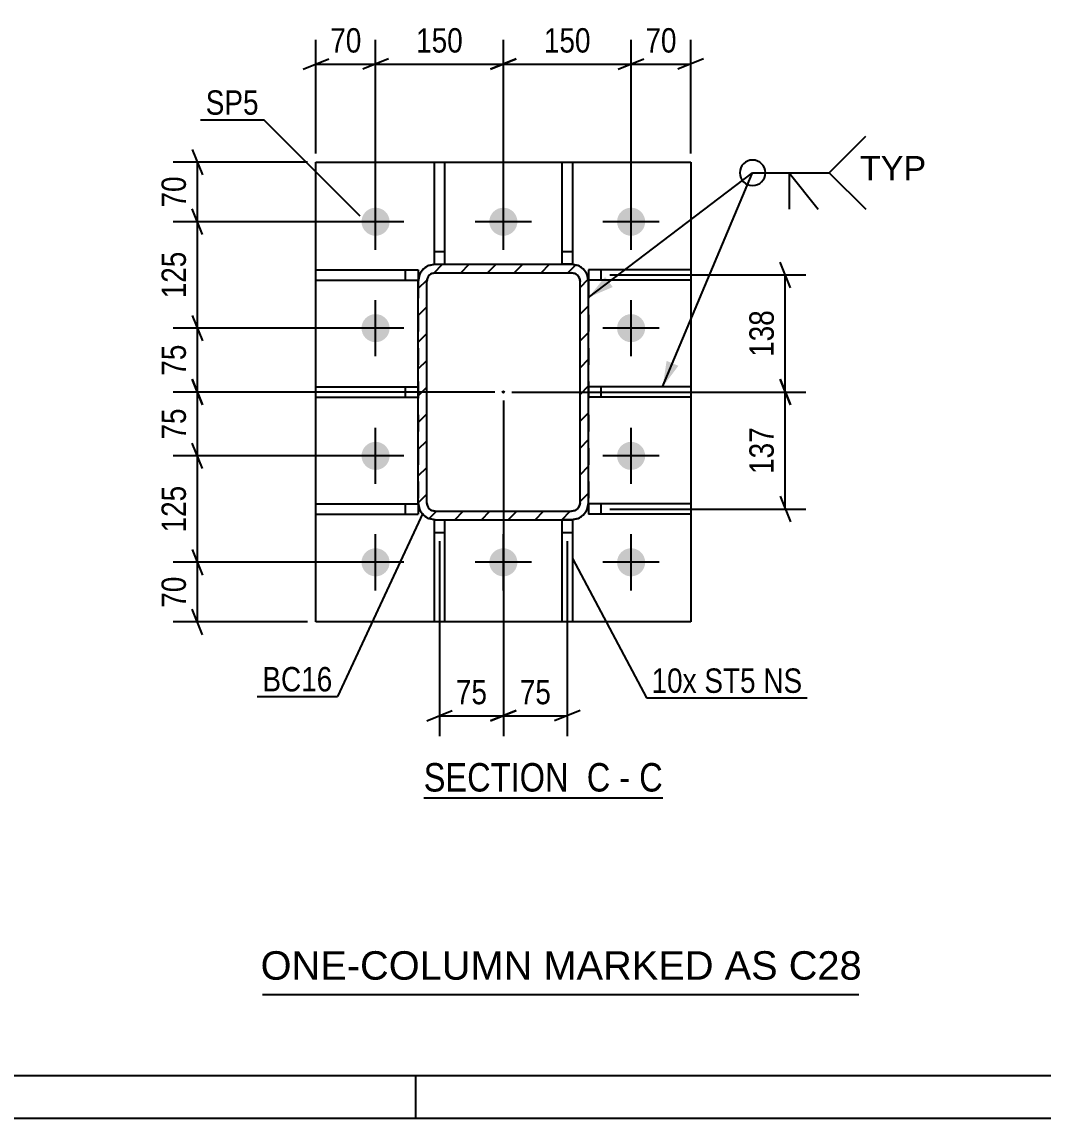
# Model space of a CAD drawing. Header units: millimetres. Extents: x -130 to 464, y -182 to 238.
# Drawn here: x -2.5 to 117.4, y -181.9 to -53.2 of the extents above; entities that cross this region are included whole.
import ezdxf

# ---------------------------------------------------------------- set-up
doc = ezdxf.new("R2010")
doc.units = ezdxf.units.MM
doc.linetypes.add('DXK_LINE_DOT2', pattern=[3.9198, 1.9599, -1.9599])
doc.linetypes.add('DXK_LINE_DOT3', pattern=[5.9187, 2.979, -0.9799, 0.9799, -0.9799])
doc.styles.add('Arial', font='ARIAL.TTF', dxfattribs={"height": 0.2})
doc.styles.add('Arial Narrow', font='ARIALN.TTF', dxfattribs={"height": 0.2})

# ---------------------------------------------------------------- blocks, each defined once
blk = doc.blocks.new('Unknown-284928763-1134')
at = {"color": 5, "linetype": 'Continuous'}
for p, q in [((-125.21, -176.93), (458.79, -176.93)), ((43.79, -181.93), (43.79, -176.93)), ((-130.21, -181.93), (463.79, -181.93))]:
    blk.add_line(p, q, dxfattribs=at)
blk = doc.blocks.new('Unknown-284928763-13 - 2432')
at = {"color": 6, "linetype": 'Continuous'}
blk.add_line((44.71, -144.33), (72.78, -144.33), dxfattribs=at)
at = {"color": 0, "linetype": 'Continuous'}
for points in [[(62.81, -143.58), (62.81, -140.08), (44.71, -140.08), (44.71, -143.58)], [(66.63, -143.58), (66.63, -140.08), (63.86, -140.08), (63.86, -143.58)], [(68.96, -143.58), (68.96, -140.08), (67.68, -140.08), (67.68, -143.58)], [(72.78, -143.58), (72.78, -140.08), (70.01, -140.08), (70.01, -143.58)]]:
    blk.add_wipeout(points, dxfattribs=at)
at = {"color": 7, "linetype": 'Continuous', "style": 'Arial Narrow'}
for s, p in [('SECTION ', (44.71, -143.58)), ('C', (63.86, -143.58)), ('C', (70.01, -143.58)), ('-', (67.68, -143.58))]:
    blk.add_text(s, height=3.34, dxfattribs=at).set_placement(p)
blk = doc.blocks.new('Part-284928763-2529 - 2432')
at = {"color": 2, "linetype": 'Continuous'}
for p, q in [((45.96, -81.66), (45.96, -69.66)), ((45.96, -69.66), (47.16, -69.66)), ((47.16, -69.66), (47.16, -81.66)), ((45.96, -81.66), (46.07, -81.66))]:
    blk.add_line(p, q, dxfattribs=at)
at = {"color": 7, "linetype": 'DXK_LINE_DOT2'}
for p, q in [((45.96, -80.16), (47.16, -80.16)), ((46.07, -81.66), (47.16, -81.66))]:
    blk.add_line(p, q, dxfattribs=at)
blk = doc.blocks.new('Part-284928763-2469 - 2432')
at = {"linetype": 'Continuous'}
h = blk.add_hatch(dxfattribs=at)
h.set_pattern_fill('', scale=0.7, style=0, pattern_type=0)
h.set_pattern_definition([(45, (44.0643, -109.6592), (-1.57154, 1.57154), [])])
h.paths.add_polyline_path([(44.06, -83.66), (44.06, -109.66), (44.22, -110.42), (44.65, -111.07), (45.3, -111.51), (46.06, -111.66), (62.06, -111.66), (62.83, -111.51), (63.48, -111.07), (63.91, -110.42), (64.06, -109.66), (64.06, -83.66), (63.91, -82.89), (63.48, -82.24), (62.83, -81.81), (62.06, -81.66), (46.06, -81.66), (45.3, -81.81), (44.65, -82.24), (44.22, -82.89)])
h.paths.add_polyline_path([(45.36, -82.95), (45.68, -82.74), (46.06, -82.66), (62.06, -82.66), (62.45, -82.74), (62.77, -82.95), (62.99, -83.28), (63.06, -83.66), (63.06, -109.66), (62.99, -110.04), (62.77, -110.37), (62.45, -110.58), (62.06, -110.66), (46.06, -110.66), (45.68, -110.58), (45.36, -110.37), (45.14, -110.04), (45.06, -109.66), (45.06, -83.66), (45.14, -83.28)])
blk.add_hatch(color=246, dxfattribs=at).paths.add_polyline_path([(54.06, -96.76, -1), (54.06, -96.56, -1)])
at = {"color": 7, "linetype": 'DXK_LINE_DOT2'}
for p, q in [((45.3, -81.81), (46.06, -81.66)), ((46.06, -81.66), (62.06, -81.66)), ((62.06, -81.66), (62.83, -81.81)), ((44.06, -83.66), (44.22, -82.89)), ((44.06, -83.66), (44.06, -109.66)), ((45.14, -83.28), (45.06, -83.66)), ((45.06, -109.66), (45.06, -83.66)), ((46.06, -82.66), (45.68, -82.74)), ((46.06, -82.66), (62.06, -82.66)), ((62.45, -82.74), (62.06, -82.66)), ((63.06, -83.66), (62.99, -83.28)), ((63.06, -109.66), (63.06, -83.66)), ((63.91, -82.89), (64.06, -83.66)), ((64.06, -83.66), (64.06, -109.66)), ((44.22, -110.42), (44.06, -109.66)), ((45.06, -109.66), (45.14, -110.04)), ((45.68, -110.58), (46.06, -110.66)), ((46.06, -110.66), (62.06, -110.66)), ((62.06, -110.66), (62.45, -110.58)), ((62.99, -110.04), (63.06, -109.66)), ((64.06, -109.66), (63.91, -110.42)), ((46.06, -111.66), (45.3, -111.51)), ((46.06, -111.66), (62.06, -111.66)), ((62.83, -111.51), (62.06, -111.66))]:
    blk.add_line(p, q, dxfattribs=at)
at = {"color": 2, "linetype": 'Continuous'}
for p, q in [((46.06, -81.66), (45.3, -81.81)), ((46.06, -81.66), (62.06, -81.66)), ((62.83, -81.81), (62.06, -81.66)), ((44.22, -82.89), (44.06, -83.66)), ((44.06, -109.66), (44.06, -83.66)), ((45.06, -83.66), (45.14, -83.28)), ((45.06, -109.66), (45.06, -83.66)), ((45.68, -82.74), (46.06, -82.66)), ((46.06, -82.66), (62.06, -82.66)), ((62.06, -82.66), (62.45, -82.74)), ((62.99, -83.28), (63.06, -83.66)), ((63.06, -109.66), (63.06, -83.66)), ((64.06, -83.66), (63.91, -82.89)), ((64.06, -109.66), (64.06, -83.66)), ((44.06, -109.66), (44.22, -110.42)), ((45.14, -110.04), (45.06, -109.66)), ((46.06, -110.66), (45.68, -110.58)), ((46.06, -110.66), (62.06, -110.66)), ((62.45, -110.58), (62.06, -110.66)), ((63.06, -109.66), (62.99, -110.04)), ((63.91, -110.42), (64.06, -109.66)), ((45.3, -111.51), (46.06, -111.66)), ((46.06, -111.66), (62.06, -111.66)), ((62.06, -111.66), (62.83, -111.51))]:
    blk.add_line(p, q, dxfattribs=at)
at = {"color": 7, "linetype": 'DXK_LINE_DOT3'}
blk.add_line((54.06, -96.66), (54.06, -96.66), dxfattribs=at)
at = {"color": 246, "linetype": 'DXK_LINE_DOT2'}
blk.add_line((54.06, -96.66), (54.06, -96.66), dxfattribs=at)
at = {"color": 246, "linetype": 'Continuous'}
blk.add_circle((54.06, -96.66), 0.1, dxfattribs=at)
at = {"color": 7, "linetype": 'DXK_LINE_DOT2'}
for centre, radius, start, end in [((46.06, -83.66), 2, 112.5, 157.5), ((62.06, -83.66), 2, 22.5, 67.5), ((46.06, -83.66), 1, 112.5, 157.5), ((62.06, -83.66), 1, 22.5, 67.5), ((46.06, -109.66), 2, 202.5, 247.5), ((46.06, -109.66), 1, 202.5, 247.5), ((62.06, -109.66), 1, 292.5, 337.5), ((62.06, -109.66), 2, 292.5, 337.5)]:
    blk.add_arc(centre, radius, start, end, dxfattribs=at)
at = {"color": 2, "linetype": 'Continuous'}
for centre, radius, start, end in [((46.06, -83.66), 2, 112.5, 157.5), ((62.06, -83.66), 2, 22.5, 67.5), ((46.06, -83.66), 1, 112.5, 157.5), ((62.06, -83.66), 1, 22.5, 67.5), ((46.06, -109.66), 2, 202.5, 247.5), ((46.06, -109.66), 1, 202.5, 247.5), ((62.06, -109.66), 1, 292.5, 337.5), ((62.06, -109.66), 2, 292.5, 337.5)]:
    blk.add_arc(centre, radius, start, end, dxfattribs=at)
blk = doc.blocks.new('Part-284928763-2524 - 2432')
at = {"color": 2, "linetype": 'Continuous'}
for p, q in [((60.96, -81.66), (60.96, -69.66)), ((60.96, -69.66), (62.16, -69.66)), ((62.16, -69.66), (62.16, -81.66)), ((62.16, -81.66), (62.06, -81.66))]:
    blk.add_line(p, q, dxfattribs=at)
at = {"color": 7, "linetype": 'DXK_LINE_DOT2'}
for p, q in [((60.96, -80.16), (62.16, -80.16)), ((62.06, -81.66), (60.96, -81.66))]:
    blk.add_line(p, q, dxfattribs=at)
blk = doc.blocks.new('Part-284928763-2476 - 2432')
at = {"color": 2, "linetype": 'Continuous'}
for p, q in [((32.06, -123.66), (32.06, -69.66)), ((32.06, -69.66), (76.06, -69.66)), ((76.06, -69.66), (76.06, -123.66)), ((76.06, -123.66), (32.06, -123.66))]:
    blk.add_line(p, q, dxfattribs=at)
blk = doc.blocks.new('Part-284928763-2514 - 2432')
at = {"color": 2, "linetype": 'Continuous'}
for p, q in [((60.96, -123.66), (60.96, -111.66)), ((62.07, -111.66), (62.16, -111.66)), ((62.16, -111.66), (62.16, -123.66)), ((62.16, -123.66), (60.96, -123.66))]:
    blk.add_line(p, q, dxfattribs=at)
at = {"color": 7, "linetype": 'DXK_LINE_DOT2'}
for p, q in [((62.16, -111.66), (60.96, -111.66)), ((60.96, -113.16), (62.16, -113.16))]:
    blk.add_line(p, q, dxfattribs=at)
blk = doc.blocks.new('Part-284928763-2519 - 2432')
at = {"color": 2, "linetype": 'Continuous'}
for p, q in [((45.96, -111.66), (46.06, -111.66)), ((45.96, -123.66), (45.96, -111.66)), ((47.16, -111.66), (47.16, -123.66)), ((47.16, -123.66), (45.96, -123.66))]:
    blk.add_line(p, q, dxfattribs=at)
at = {"color": 7, "linetype": 'DXK_LINE_DOT2'}
for p, q in [((45.96, -111.66), (47.16, -111.66)), ((45.96, -113.16), (47.16, -113.16))]:
    blk.add_line(p, q, dxfattribs=at)
blk = doc.blocks.new('Part-284928763-2534 - 2432')
at = {"color": 2, "linetype": 'Continuous'}
for p, q in [((32.06, -97.26), (32.06, -96.06)), ((32.06, -96.06), (44.06, -96.06)), ((32.06, -97.26), (44.06, -97.26))]:
    blk.add_line(p, q, dxfattribs=at)
at = {"color": 7, "linetype": 'DXK_LINE_DOT2'}
for p, q in [((42.56, -97.26), (42.56, -96.06)), ((44.06, -96.06), (44.06, -97.26))]:
    blk.add_line(p, q, dxfattribs=at)
blk = doc.blocks.new('Part-284928763-2539 - 2432')
at = {"color": 2, "linetype": 'Continuous'}
for p, q in [((32.06, -83.51), (32.06, -82.31)), ((32.06, -82.31), (44.06, -82.31)), ((44.06, -82.31), (44.06, -83.51)), ((32.06, -83.51), (44.06, -83.51))]:
    blk.add_line(p, q, dxfattribs=at)
at = {"color": 7, "linetype": 'DXK_LINE_DOT2'}
blk.add_line((42.56, -83.51), (42.56, -82.31), dxfattribs=at)
blk = doc.blocks.new('Part-284928763-2544 - 2432')
at = {"color": 2, "linetype": 'Continuous'}
for p, q in [((32.06, -111.01), (32.06, -109.81)), ((32.06, -109.81), (44.06, -109.81)), ((44.06, -109.81), (44.06, -111.01)), ((32.06, -111.01), (44.06, -111.01))]:
    blk.add_line(p, q, dxfattribs=at)
at = {"color": 7, "linetype": 'DXK_LINE_DOT2'}
blk.add_line((42.56, -111.01), (42.56, -109.81), dxfattribs=at)
blk = doc.blocks.new('Part-284928763-2549 - 2432')
at = {"color": 2, "linetype": 'Continuous'}
for p, q in [((76.06, -96.06), (64.06, -96.06)), ((76.06, -96.06), (76.06, -97.26)), ((76.06, -97.26), (64.06, -97.26))]:
    blk.add_line(p, q, dxfattribs=at)
at = {"color": 7, "linetype": 'DXK_LINE_DOT2'}
for p, q in [((64.06, -96.06), (64.06, -97.26)), ((65.56, -97.26), (65.56, -96.06))]:
    blk.add_line(p, q, dxfattribs=at)
blk = doc.blocks.new('Part-284928763-2554 - 2432')
at = {"color": 2, "linetype": 'Continuous'}
for p, q in [((76.06, -82.31), (64.06, -82.31)), ((64.06, -82.31), (64.06, -83.51)), ((76.06, -82.31), (76.06, -83.51)), ((76.06, -83.51), (64.06, -83.51))]:
    blk.add_line(p, q, dxfattribs=at)
at = {"color": 7, "linetype": 'DXK_LINE_DOT2'}
blk.add_line((65.56, -83.51), (65.56, -82.31), dxfattribs=at)
blk = doc.blocks.new('Part-284928763-2559 - 2432')
at = {"color": 2, "linetype": 'Continuous'}
for p, q in [((76.06, -109.81), (64.06, -109.81)), ((64.06, -109.81), (64.06, -111.01)), ((76.06, -109.81), (76.06, -111.01)), ((76.06, -111.01), (64.06, -111.01))]:
    blk.add_line(p, q, dxfattribs=at)
at = {"color": 7, "linetype": 'DXK_LINE_DOT2'}
blk.add_line((65.56, -111.01), (65.56, -109.81), dxfattribs=at)
blk = doc.blocks.new('Bolt-284928763-2573 - 2432')
at = {"linetype": 'Continuous'}
for points in [[(37.41, -76.66, -1), (40.71, -76.66, -1)], [(52.41, -76.66, -1), (55.71, -76.66, -1)], [(67.41, -76.66, -1), (70.71, -76.66, -1)], [(37.41, -89.16, -1), (40.71, -89.16, -1)], [(67.41, -89.16, -1), (70.71, -89.16, -1)], [(37.41, -104.16, -1), (40.71, -104.16, -1)], [(67.41, -104.16, -1), (70.71, -104.16, -1)], [(37.41, -116.66, -1), (40.71, -116.66, -1)], [(52.41, -116.66, -1), (55.71, -116.66, -1)], [(67.41, -116.66, -1), (70.71, -116.66, -1)]]:
    blk.add_hatch(color=1, dxfattribs=at).paths.add_polyline_path(points)
at = {"color": 1, "linetype": 'Continuous'}
for p, q in [((39.06, -79.96), (39.06, -73.36)), ((54.06, -79.96), (54.06, -73.36)), ((69.06, -79.96), (69.06, -73.36)), ((42.36, -76.66), (35.76, -76.66)), ((57.36, -76.66), (50.76, -76.66)), ((72.36, -76.66), (65.76, -76.66)), ((39.06, -92.46), (39.06, -85.86)), ((69.06, -92.46), (69.06, -85.86)), ((42.36, -89.16), (35.76, -89.16)), ((72.36, -89.16), (65.76, -89.16)), ((39.06, -107.46), (39.06, -100.86)), ((69.06, -107.46), (69.06, -100.86)), ((42.36, -104.16), (35.76, -104.16)), ((72.36, -104.16), (65.76, -104.16)), ((39.06, -119.96), (39.06, -113.36)), ((54.06, -119.96), (54.06, -113.36)), ((69.06, -119.96), (69.06, -113.36)), ((42.36, -116.66), (35.76, -116.66)), ((57.36, -116.66), (50.76, -116.66)), ((72.36, -116.66), (65.76, -116.66))]:
    blk.add_line(p, q, dxfattribs=at)
blk = doc.blocks.new('StraightDimension-284928763-4409 - 2432')
at = {"color": 7, "linetype": 'Continuous'}
for p, q in [((17.54, -68.16), (18.74, -71.16)), ((31.06, -69.66), (15.29, -69.66)), ((18.14, -76.66), (18.14, -69.66)), ((18.74, -78.16), (17.54, -75.16)), ((38.06, -76.66), (15.29, -76.66))]:
    blk.add_line(p, q, dxfattribs=at)
at = {"color": 0}
blk.add_wipeout([(17.39, -70.73), (13.19, -70.73), (13.19, -75.59), (17.39, -75.59)], dxfattribs=at)
at = {"color": 3, "style": 'Arial Narrow'}
blk.add_text('70', height=2.863, rotation=90.0002, dxfattribs=at).set_placement((16.79, -74.99))
blk = doc.blocks.new('StraightDimension-284928763-4496 - 2432')
at = {"color": 7, "linetype": 'Continuous'}
for p, q in [((39.06, -75.66), (39.06, -55.29)), ((54.06, -75.66), (54.06, -55.29)), ((40.56, -57.54), (37.56, -58.74)), ((52.56, -58.74), (55.56, -57.54)), ((39.06, -58.14), (54.06, -58.14))]:
    blk.add_line(p, q, dxfattribs=at)
at = {"color": 0}
blk.add_wipeout([(49.91, -57.39), (49.91, -53.19), (43.22, -53.19), (43.22, -57.39)], dxfattribs=at)
at = {"color": 3, "style": 'Arial Narrow'}
blk.add_text('150', height=2.863, dxfattribs=at).set_placement((43.82, -56.79))
blk = doc.blocks.new('StraightDimension-284928763-4410 - 2432')
at = {"color": 7, "linetype": 'Continuous'}
for p, q in [((18.74, -78.16), (17.54, -75.16)), ((38.06, -76.66), (15.29, -76.66)), ((18.14, -89.16), (18.14, -76.66)), ((17.54, -87.66), (18.74, -90.66)), ((38.06, -89.16), (15.29, -89.16))]:
    blk.add_line(p, q, dxfattribs=at)
at = {"color": 0}
blk.add_wipeout([(17.39, -79.57), (13.19, -79.57), (13.19, -86.25), (17.39, -86.25)], dxfattribs=at)
at = {"color": 3, "style": 'Arial Narrow'}
blk.add_text('125', height=2.863, rotation=90.0002, dxfattribs=at).set_placement((16.79, -85.65))
blk = doc.blocks.new('StraightDimension-284928763-2651 - 2432')
at = {"color": 7, "linetype": 'Continuous'}
for p, q in [((32.06, -68.66), (32.06, -55.29)), ((39.06, -75.66), (39.06, -55.29)), ((30.56, -58.74), (33.56, -57.54)), ((40.56, -57.54), (37.56, -58.74)), ((32.06, -58.14), (39.06, -58.14))]:
    blk.add_line(p, q, dxfattribs=at)
at = {"color": 0}
blk.add_wipeout([(37.99, -57.39), (37.99, -53.19), (33.14, -53.19), (33.14, -57.39)], dxfattribs=at)
at = {"color": 3, "style": 'Arial Narrow'}
blk.add_text('70', height=2.863, dxfattribs=at).set_placement((33.74, -56.79))
blk = doc.blocks.new('StraightDimension-284928763-4498 - 2432')
at = {"color": 7, "linetype": 'Continuous'}
for p, q in [((54.06, -75.66), (54.06, -55.29)), ((69.06, -75.66), (69.06, -55.29)), ((55.56, -57.54), (52.56, -58.74)), ((67.56, -58.74), (70.56, -57.54)), ((54.06, -58.14), (69.06, -58.14))]:
    blk.add_line(p, q, dxfattribs=at)
at = {"color": 0}
blk.add_wipeout([(64.91, -57.39), (64.91, -53.19), (58.22, -53.19), (58.22, -57.39)], dxfattribs=at)
at = {"color": 3, "style": 'Arial Narrow'}
blk.add_text('150', height=2.863, dxfattribs=at).set_placement((58.82, -56.79))
blk = doc.blocks.new('StraightDimension-284928763-2639 - 2432')
at = {"color": 7, "linetype": 'Continuous'}
for p, q in [((54.06, -97.66), (54.06, -137.08)), ((46.56, -114.16), (46.56, -137.08)), ((45.06, -135.28), (48.06, -134.08)), ((46.56, -134.68), (54.06, -134.68)), ((55.56, -134.08), (52.56, -135.28))]:
    blk.add_line(p, q, dxfattribs=at)
at = {"color": 0}
blk.add_wipeout([(52.74, -133.93), (52.74, -129.73), (47.89, -129.73), (47.89, -133.93)], dxfattribs=at)
at = {"color": 3, "style": 'Arial Narrow'}
blk.add_text('75', height=2.863, dxfattribs=at).set_placement((48.49, -133.33))
blk = doc.blocks.new('StraightDimension-284928763-4411 - 2432')
at = {"color": 7, "linetype": 'Continuous'}
for p, q in [((17.54, -87.66), (18.74, -90.66)), ((38.06, -89.16), (15.29, -89.16)), ((18.14, -96.66), (18.14, -89.16)), ((18.74, -98.16), (17.54, -95.16)), ((53.06, -96.66), (15.29, -96.66))]:
    blk.add_line(p, q, dxfattribs=at)
at = {"color": 0}
blk.add_wipeout([(17.39, -90.48), (13.19, -90.48), (13.19, -95.34), (17.39, -95.34)], dxfattribs=at)
at = {"color": 3, "style": 'Arial Narrow'}
blk.add_text('75', height=2.863, rotation=90.0002, dxfattribs=at).set_placement((16.79, -94.74))
blk = doc.blocks.new('StraightDimension-284928763-2632 - 2432')
at = {"color": 7, "linetype": 'Continuous'}
for p, q in [((54.06, -97.66), (54.06, -137.08)), ((61.56, -114.16), (61.56, -137.08)), ((52.56, -135.28), (55.56, -134.08)), ((54.06, -134.68), (61.56, -134.68)), ((63.06, -134.08), (60.06, -135.28))]:
    blk.add_line(p, q, dxfattribs=at)
at = {"color": 0}
blk.add_wipeout([(60.24, -133.93), (60.24, -129.73), (55.39, -129.73), (55.39, -133.93)], dxfattribs=at)
at = {"color": 3, "style": 'Arial Narrow'}
blk.add_text('75', height=2.863, dxfattribs=at).set_placement((55.99, -133.33))
blk = doc.blocks.new('StraightDimension-284928763-2661 - 2432')
at = {"color": 7, "linetype": 'Continuous'}
for p, q in [((69.06, -75.66), (69.06, -55.29)), ((76.06, -68.66), (76.06, -55.29)), ((67.56, -58.74), (70.56, -57.54)), ((77.56, -57.54), (74.56, -58.74)), ((69.06, -58.14), (76.06, -58.14))]:
    blk.add_line(p, q, dxfattribs=at)
at = {"color": 0}
blk.add_wipeout([(74.99, -57.39), (74.99, -53.19), (70.14, -53.19), (70.14, -57.39)], dxfattribs=at)
at = {"color": 3, "style": 'Arial Narrow'}
blk.add_text('70', height=2.863, dxfattribs=at).set_placement((70.74, -56.79))
blk = doc.blocks.new('StraightDimension-284928763-2672 - 2432')
at = {"color": 7, "linetype": 'Continuous'}
for p, q in [((87.76, -98.16), (86.56, -95.16)), ((55.06, -96.66), (89.56, -96.66)), ((87.16, -110.41), (87.16, -96.66)), ((86.56, -108.91), (87.76, -111.91)), ((66.56, -110.41), (89.56, -110.41))]:
    blk.add_line(p, q, dxfattribs=at)
at = {"color": 0}
blk.add_wipeout([(86.41, -100.19), (82.21, -100.19), (82.21, -106.88), (86.41, -106.88)], dxfattribs=at)
at = {"color": 3, "style": 'Arial Narrow'}
blk.add_text('137', height=2.863, rotation=90.0002, dxfattribs=at).set_placement((85.81, -106.28))
blk = doc.blocks.new('StraightDimension-284928763-2679 - 2432')
at = {"color": 7, "linetype": 'Continuous'}
for p, q in [((87.76, -84.41), (86.56, -81.41)), ((66.56, -82.91), (89.56, -82.91)), ((87.16, -96.66), (87.16, -82.91)), ((86.56, -95.16), (87.76, -98.16)), ((55.06, -96.66), (89.56, -96.66))]:
    blk.add_line(p, q, dxfattribs=at)
at = {"color": 0}
blk.add_wipeout([(86.41, -86.44), (82.21, -86.44), (82.21, -93.13), (86.41, -93.13)], dxfattribs=at)
at = {"color": 3, "style": 'Arial Narrow'}
blk.add_text('138', height=2.863, rotation=90.0002, dxfattribs=at).set_placement((85.81, -92.53))
blk = doc.blocks.new('StraightDimension-284928763-4412 - 2432')
at = {"color": 7, "linetype": 'Continuous'}
for p, q in [((17.54, -95.16), (18.74, -98.16)), ((53.06, -96.66), (15.29, -96.66)), ((18.14, -104.16), (18.14, -96.66)), ((18.74, -105.66), (17.54, -102.66)), ((38.06, -104.16), (15.29, -104.16))]:
    blk.add_line(p, q, dxfattribs=at)
at = {"color": 0}
blk.add_wipeout([(17.39, -97.98), (13.19, -97.98), (13.19, -102.84), (17.39, -102.84)], dxfattribs=at)
at = {"color": 3, "style": 'Arial Narrow'}
blk.add_text('75', height=2.863, rotation=90.0002, dxfattribs=at).set_placement((16.79, -102.24))
blk = doc.blocks.new('StraightDimension-284928763-4413 - 2432')
at = {"color": 7, "linetype": 'Continuous'}
for p, q in [((18.74, -105.66), (17.54, -102.66)), ((38.06, -104.16), (15.29, -104.16)), ((18.14, -116.66), (18.14, -104.16)), ((17.54, -115.16), (18.74, -118.16)), ((38.06, -116.66), (15.29, -116.66))]:
    blk.add_line(p, q, dxfattribs=at)
at = {"color": 0}
blk.add_wipeout([(17.39, -107.07), (13.19, -107.07), (13.19, -113.75), (17.39, -113.75)], dxfattribs=at)
at = {"color": 3, "style": 'Arial Narrow'}
blk.add_text('125', height=2.863, rotation=90.0002, dxfattribs=at).set_placement((16.79, -113.15))
blk = doc.blocks.new('StraightDimension-284928763-4414 - 2432')
at = {"color": 7, "linetype": 'Continuous'}
for p, q in [((17.54, -115.16), (18.74, -118.16)), ((38.06, -116.66), (15.29, -116.66)), ((18.14, -123.66), (18.14, -116.66)), ((18.74, -125.16), (17.54, -122.16)), ((31.06, -123.66), (15.29, -123.66))]:
    blk.add_line(p, q, dxfattribs=at)
at = {"color": 0}
blk.add_wipeout([(17.39, -117.73), (13.19, -117.73), (13.19, -122.59), (17.39, -122.59)], dxfattribs=at)
at = {"color": 3, "style": 'Arial Narrow'}
blk.add_text('70', height=2.863, rotation=90.0002, dxfattribs=at).set_placement((16.79, -121.99))
blk = doc.blocks.new('Unknown-284928763-7229')
at = {"color": 7, "linetype": 'Continuous'}
blk.add_line((25.79, -167.43), (95.79, -167.43), dxfattribs=at)
at = {"color": 7, "style": 'Arial'}
blk.add_text('ONE-COLUMN MARKED AS C28', height=3.3428, dxfattribs=at).set_placement((25.56, -165.68))
blk = doc.blocks.new('Mark-284928763-2465 - 2432')
at = {"color": 0}
blk.add_wipeout([(33.99, -131.82), (33.99, -128.82), (25.77, -128.82), (25.77, -131.82)], dxfattribs=at)
blk.add_wipeout([(33.99, -131.82), (33.99, -128.82), (25.77, -128.82), (25.77, -131.82)], dxfattribs=at)
at = {"color": 30, "linetype": 'Continuous'}
for p in [(44.59, -110.9), (25.17, -132.42)]:
    blk.add_line(p, (34.59, -132.42), dxfattribs=at)
at = {"color": 3, "style": 'Arial Narrow'}
blk.add_text('BC16', height=2.863, dxfattribs=at).set_placement((25.77, -131.82))
blk = doc.blocks.new('Mark-284928763-2472 - 2432')
at = {"color": 0}
blk.add_wipeout([(25.33, -64.09), (25.33, -61.09), (19.12, -61.09), (19.12, -64.09)], dxfattribs=at)
blk.add_wipeout([(25.33, -64.09), (25.33, -61.09), (19.12, -61.09), (19.12, -64.09)], dxfattribs=at)
at = {"color": 30, "linetype": 'Continuous'}
for p in [(18.52, -64.69), (37.24, -76.01)]:
    blk.add_line(p, (25.93, -64.69), dxfattribs=at)
at = {"color": 3, "style": 'Arial Narrow'}
blk.add_text('SP5', height=2.863, dxfattribs=at).set_placement((19.12, -64.09))
blk = doc.blocks.new('WeldMark-284928763-2686 - 2432')
at = {"linetype": 'Continuous'}
for points in [[(66.91, -84.33), (64.06, -85.55), (66, -83.14)], [(74.61, -93.58), (72.76, -96.06), (73.23, -93)]]:
    blk.add_hatch(color=30, dxfattribs=at).paths.add_polyline_path(points)
at = {"color": 30, "linetype": 'Continuous'}
for p, q in [((64.06, -85.55), (83.32, -70.91)), ((72.76, -96.06), (83.32, -70.91)), ((83.32, -70.91), (92.32, -70.91))]:
    blk.add_line(p, q, dxfattribs=at)
at = {"color": 3, "linetype": 'Continuous'}
for q in [(91.03, -75.19), (87.61, -75.19)]:
    blk.add_line((87.61, -70.91), q, dxfattribs=at)
for start, end in [(90, 270), (270, 90)]:
    blk.add_arc((83.32, -70.91), 1.5, start, end, dxfattribs=at)
at = {"color": 0, "linetype": 'Continuous'}
blk.add_wipeout([(103.7, -71.81), (103.7, -68.81), (95.92, -68.81), (95.92, -71.81)], dxfattribs=at)
blk.add_wipeout([(103.7, -71.81), (103.7, -68.81), (95.92, -68.81), (95.92, -71.81)], dxfattribs=at)
at = {"color": 3, "linetype": 'Continuous'}
for q in [(96.61, -66.62), (96.61, -75.19)]:
    blk.add_line((92.32, -70.91), q, dxfattribs=at)
at = {"color": 3, "linetype": 'Continuous', "style": 'Arial'}
blk.add_text('TYP', height=2.865, dxfattribs=at).set_placement((95.92, -71.81))
blk = doc.blocks.new('MarkSet-284928763-2744 - 2432')
at = {"color": 0}
for points in [[(76.76, -131.99), (76.76, -128.99), (71.46, -128.99), (71.46, -131.99)], [(83.69, -131.99), (83.69, -128.99), (77.66, -128.99), (77.66, -131.99)], [(89.15, -131.99), (89.15, -128.99), (84.59, -128.99), (84.59, -131.99)]]:
    blk.add_wipeout(points, dxfattribs=at)
for points in [[(76.76, -131.99), (76.76, -128.99), (71.46, -128.99), (71.46, -131.99)], [(83.69, -131.99), (83.69, -128.99), (77.66, -128.99), (77.66, -131.99)], [(89.15, -131.99), (89.15, -128.99), (84.59, -128.99), (84.59, -131.99)]]:
    blk.add_wipeout(points, dxfattribs=at)
at = {"color": 30, "linetype": 'Continuous'}
for p, q in [((62.16, -116.23), (70.86, -132.59)), ((70.86, -132.59), (89.75, -132.59))]:
    blk.add_line(p, q, dxfattribs=at)
at = {"color": 3, "style": 'Arial Narrow'}
for s, p in [('10x', (71.46, -131.99)), ('ST5', (77.66, -131.99)), ('NS', (84.59, -131.99))]:
    blk.add_text(s, height=2.863, dxfattribs=at).set_placement(p)

msp = doc.modelspace()

# ---------------------------------------------------------------- block references
for name in ['Unknown-284928763-1134', 'Part-284928763-2476 - 2432', 'Part-284928763-2529 - 2432', 'Part-284928763-2524 - 2432', 'Bolt-284928763-2573 - 2432', 'Part-284928763-2539 - 2432', 'Part-284928763-2469 - 2432', 'Part-284928763-2554 - 2432', 'Part-284928763-2534 - 2432', 'Part-284928763-2549 - 2432', 'Part-284928763-2544 - 2432', 'Part-284928763-2559 - 2432', 'Part-284928763-2519 - 2432', 'Part-284928763-2514 - 2432', 'Unknown-284928763-7229']:
    msp.add_blockref(name, (0, 0))

# ---------------------------------------------------------------- next in the draw order: block references
for name in ['StraightDimension-284928763-4409 - 2432', 'StraightDimension-284928763-2639 - 2432', 'Unknown-284928763-13 - 2432']:
    msp.add_blockref(name, (0, 0))

# ---------------------------------------------------------------- next in the draw order: block references
msp.add_blockref('StraightDimension-284928763-4496 - 2432', (0, 0))

# ---------------------------------------------------------------- next in the draw order: block references
for name in ['StraightDimension-284928763-4498 - 2432', 'StraightDimension-284928763-4410 - 2432']:
    msp.add_blockref(name, (0, 0))

# ---------------------------------------------------------------- next in the draw order: block references
for name in ['StraightDimension-284928763-2651 - 2432', 'StraightDimension-284928763-2661 - 2432', 'StraightDimension-284928763-4411 - 2432']:
    msp.add_blockref(name, (0, 0))

# ---------------------------------------------------------------- next in the draw order: block references
for name in ['Mark-284928763-2472 - 2432', 'StraightDimension-284928763-2632 - 2432']:
    msp.add_blockref(name, (0, 0))

# ---------------------------------------------------------------- next in the draw order: block references
for name in ['StraightDimension-284928763-4412 - 2432', 'StraightDimension-284928763-2672 - 2432', 'MarkSet-284928763-2744 - 2432']:
    msp.add_blockref(name, (0, 0))

# ---------------------------------------------------------------- next in the draw order: block references
for name in ['StraightDimension-284928763-2679 - 2432', 'StraightDimension-284928763-4413 - 2432']:
    msp.add_blockref(name, (0, 0))

# ---------------------------------------------------------------- next in the draw order: block references
for name in ['WeldMark-284928763-2686 - 2432', 'StraightDimension-284928763-4414 - 2432']:
    msp.add_blockref(name, (0, 0))

# ---------------------------------------------------------------- next in the draw order: block references
msp.add_blockref('Mark-284928763-2465 - 2432', (0, 0))

doc.saveas('drawing.dxf')
